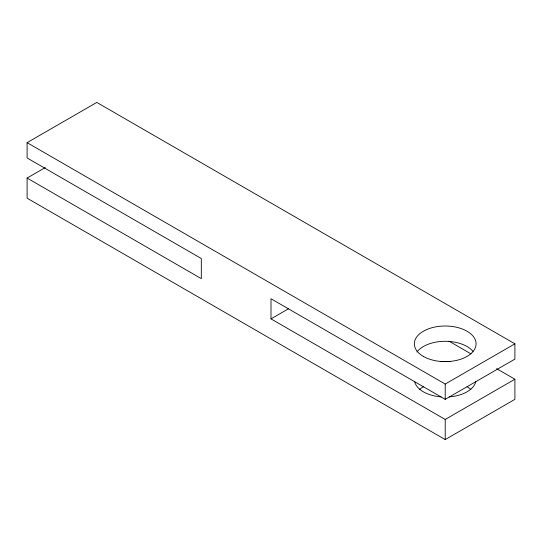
<?xml version="1.0" encoding="UTF-8"?>
<svg xmlns="http://www.w3.org/2000/svg" width="542" height="542" viewBox="0 0 542 542"><rect width="100%" height="100%" fill="white"/><g stroke="black" fill="none" stroke-linecap="round" stroke-linejoin="round"><path stroke-width="0.81" d="M27.1 178.061L201.312 278.642L201.312 258.527L27.1 157.946L27.1 142.654L96.788 102.424L514.9 343.818L514.9 359.109L445.212 399.339L271 298.757L271 318.879L445.212 419.461L514.9 379.224L514.9 399.346L445.212 439.576L27.1 198.182L27.1 178.061L45.25 167.586M271 318.879L288.419 308.818M27.1 142.654L445.212 384.054L514.9 343.818M449.02 341.189L470.978 353.872M496.601 368.662L514.9 379.224M445.212 384.054L445.212 399.339M445.212 419.461L445.212 439.576M419.549 389.447A30.86 17.818 0 0 1 423.39 386.744M467.035 386.744A30.86 17.818 0 0 1 470.876 389.447M475.808 381.554A30.86 17.818 0 0 1 449.243 396.893M441.188 396.893A30.86 17.818 0 0 1 414.616 381.554M440.382 361.629A30.86 17.818 0 0 1 450.05 361.629M416.927 351.982A30.86 17.818 0 0 1 444.636 341.297A30.86 17.818 0 0 1 473.017 351.372M423.39 356.419A30.86 17.818 0 0 0 475.022 348.431A30.86 17.818 0 0 0 437.225 326.609A30.86 17.818 0 0 0 423.39 356.419"/></g></svg>
